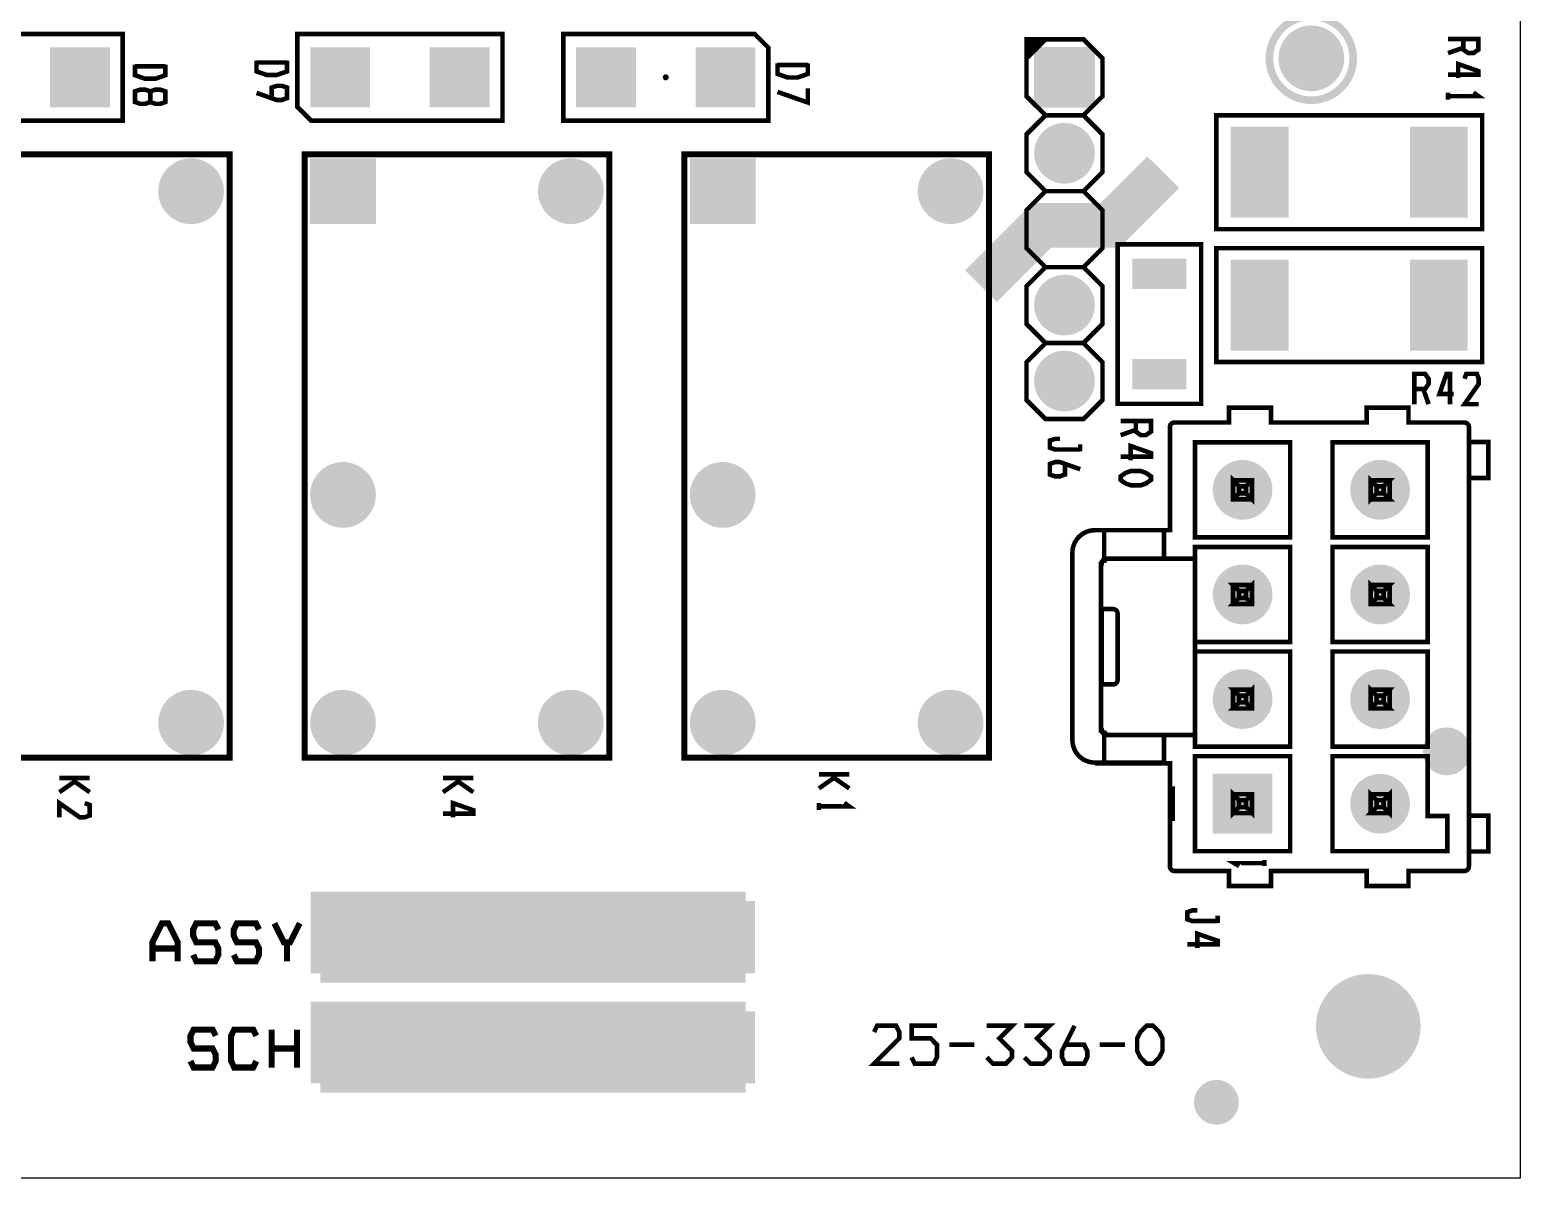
# Model space of a CAD drawing. Extents: x -5 to 112, y -5 to 71.
# Drawn here: x 61.92 to 111.76, y -5.08 to 33.34 of the extents above; entities that cross this region are included whole.
import ezdxf

# ---------------------------------------------------------------- set-up
doc = ezdxf.new("R2010")
doc.units = 0
doc.header["$MEASUREMENT"] = 0
doc.layers.get('0').update_dxf_attribs({"linetype": 'CONTINUOUS'})
for name, color, linetype in [('25-336-0_DRL', 6, 'CONTINUOUS'), ('25-336-0_SMT', 254, 'CONTINUOUS'), ('25-336-0_SST', 1, 'CONTINUOUS')]:
    doc.layers.add(name, color=color, linetype=linetype)

# ---------------------------------------------------------------- blocks, each defined once
blk = doc.blocks.new('ROUND_1')
at = {"const_width": 1.75006}
blk.add_lwpolyline([(-0.87503, 0, 1), (0.87503, 0, 1)], format="xyb", close=True, dxfattribs=at)
blk = doc.blocks.new('ROUND_31')
at = {"const_width": 0.8001}
blk.add_lwpolyline([(-0.40005, 0, 1), (0.40005, 0, 1)], format="xyb", close=True, dxfattribs=at)
blk = doc.blocks.new('ROUND_59')
at = {"const_width": 0.50038}
blk.add_lwpolyline([(-0.25019, 0, 1), (0.25019, 0, 1)], format="xyb", close=True, dxfattribs=at)
blk = doc.blocks.new('ROUND_75')
at = {"const_width": 0.54991}
blk.add_lwpolyline([(-0.274954, 0, 1), (0.274954, 0, 1)], format="xyb", close=True, dxfattribs=at)
blk = doc.blocks.new('ROUND_76')
at = {"const_width": 0.59944}
blk.add_lwpolyline([(-0.29972, 0, 1), (0.29972, 0, 1)], format="xyb", close=True, dxfattribs=at)
blk = doc.blocks.new('ROUND_81')
at = {"const_width": 0.10033}
blk.add_lwpolyline([(-0.050164, 0, 1), (0.050164, 0, 1)], format="xyb", close=True, dxfattribs=at)
blk = doc.blocks.new('RECTANGLE_13')
blk.add_solid([(0.9017, 0.508), (0.9017, -0.508), (-0.9017, 0.508), (-0.9017, -0.508)])
blk = doc.blocks.new('ROUND_14')
at = {"const_width": 1.016}
blk.add_lwpolyline([(-0.508, 0, 1), (0.508, 0, 1)], format="xyb", close=True, dxfattribs=at)
blk = doc.blocks.new('SQUARE_19')
blk.add_solid([(0.99949, 0.99949), (0.99949, -0.99949), (-0.99949, 0.99949), (-0.99949, -0.99949)])
blk = doc.blocks.new('ROUND_30')
at = {"const_width": 0.99949}
blk.add_lwpolyline([(-0.499744, 0, 1), (0.499744, 0, 1)], format="xyb", close=True, dxfattribs=at)
blk = doc.blocks.new('SQUARE_32')
blk.add_solid([(1.016, 1.016), (1.016, -1.016), (-1.016, 1.016), (-1.016, -1.016)])
blk = doc.blocks.new('ROUND_33')
at = {"const_width": 1.09982}
blk.add_lwpolyline([(-0.54991, 0, 1), (0.54991, 0, 1)], format="xyb", close=True, dxfattribs=at)
blk = doc.blocks.new('SQUARE_34')
blk.add_solid([(1.09982, 1.09982), (1.09982, -1.09982), (-1.09982, 1.09982), (-1.09982, -1.09982)])
blk = doc.blocks.new('RECTANGLE_43')
blk.add_solid([(0.9652, 1.524), (0.9652, -1.524), (-0.9652, 1.524), (-0.9652, -1.524)])
blk = doc.blocks.new('ROUND_70')
at = {"const_width": 0.7493}
blk.add_lwpolyline([(-0.37465, 0, 1), (0.37465, 0, 1)], format="xyb", close=True, dxfattribs=at)

msp = doc.modelspace()

# ---------------------------------------------------------------- linework, layer by layer
at = {"layer": '25-336-0_DRL'}
for p, q in [((111.76, 71.12), (111.76, -5.08)), ((111.76, -5.08), (-5.08, -5.08))]:
    msp.add_line(p, q, dxfattribs=at)
at = {"layer": '25-336-0_DRL', "const_width": 1.4986}
msp.add_lwpolyline([(99.822, 28.575), (98.044, 26.797), (95.758, 26.797), (93.726, 24.765)], dxfattribs=at)
at = {"layer": '25-336-0_SST'}
for points, const_width in [([(104.775, 33.78708, 0.4142136), (103.37292, 32.385)], 0.254), ([(106.17708, 32.385, 0.4142136), (104.775, 33.78708)], 0.254), ([(103.37292, 32.385, 0.4142136), (104.775, 30.98292)], 0.254), ([(104.775, 30.98292, 0.4142136), (106.17708, 32.385)], 0.254), ([(100.19538, 20.20062, 0.4142136), (100.04298, 20.04822)], 0.1524), ([(110.0455, 20.04822, 0.4142136), (109.8931, 20.20062)], 0.1524), ([(97.53854, 16.5989, 0.4142136), (96.78416, 15.84452)], 0.1524), ([(97.9932, 15.64894, 0.4142136), (97.84334, 15.49908)], 0.1524), ([(98.29546, 13.80998, 0.4142136), (98.1456, 13.95984)], 0.1524), ([(98.1456, 11.44016, 0.4142136), (98.29546, 11.59002)], 0.1524), ([(97.84334, 9.90092, 0.4142136), (97.9932, 9.75106)], 0.1524), ([(96.78416, 9.57834, 0.4142136), (97.53854, 8.82396)], 0.1524), ([(100.04552, 5.34924, 0.4142136), (100.19538, 5.19938)], 0.1524), ([(109.8931, 5.19938, 0.4142136), (110.04296, 5.34924)], 0.1524)]:
    msp.add_lwpolyline(points, format="xyb", dxfattribs=dict(at, const_width=const_width))
for points, const_width in [([(58.6232, 30.3022), (65.024, 30.3022), (65.024, 33.1978), (58.166, 33.1978), (58.166, 30.7594), (58.6232, 30.3022)], 0.1524), ([(71.3232, 30.3022), (77.724, 30.3022), (77.724, 33.1978), (70.866, 33.1978), (70.866, 30.7594), (71.3232, 30.3022)], 0.1524), ([(86.1568, 33.1978), (79.756, 33.1978), (79.756, 30.3022), (86.614, 30.3022), (86.614, 32.7406), (86.1568, 33.1978)], 0.1524), ([(97.155, 33.02), (97.79, 32.385), (97.79, 31.115), (97.155, 30.48), (95.885, 30.48), (95.25, 31.115), (95.25, 33.02), (97.155, 33.02)], 0.1524), ([(95.885, 33.02), (95.25, 32.385)], 0.1524), ([(95.885, 33.02), (95.25, 33.02), (95.25, 32.385)], 0.1524), ([(95.76308, 32.89808), (95.25, 32.89808)], 0.1524), ([(95.3516, 33.02), (95.3516, 32.4866)], 0.1524), ([(95.48876, 33.02), (95.48876, 32.62376)], 0.1524), ([(95.62592, 33.02), (95.62592, 32.76092)], 0.1524), ([(95.76308, 33.02), (95.76308, 32.89808)], 0.1524), ([(109.855, 33.0327), (109.855, 32.6771), (110.02518, 32.56026), (110.19536, 32.56026), (110.363, 32.6771), (110.363, 33.0327), (109.347, 33.0327)], 0.1524), ([(95.62592, 32.76092), (95.25, 32.76092)], 0.1524), ([(95.48876, 32.62376), (95.25, 32.62376)], 0.1524), ([(95.3516, 32.4866), (95.25, 32.4866)], 0.1524), ([(109.855, 32.73806), (109.347, 32.56026)], 0.1524), ([(65.43548, 32.17672), (65.43548, 31.82112), (65.7733, 31.70174), (66.11366, 31.70174), (66.45148, 31.82112), (66.45148, 32.17672)], 0.1524), ([(65.43548, 32.1183), (66.45148, 32.1183)], 0.1524), ([(69.49948, 32.30372), (69.49948, 31.94812), (69.8373, 31.82874), (70.17766, 31.82874), (70.51548, 31.94812), (70.51548, 32.30372)], 0.1524), ([(69.49948, 32.2453), (70.51548, 32.2453)], 0.1524), ([(86.92134, 32.2199), (86.92134, 31.8643), (87.25916, 31.74492), (87.59952, 31.74492), (87.93734, 31.8643), (87.93734, 32.2199)], 0.1524), ([(86.92134, 32.16148), (87.93734, 32.16148)], 0.1524), ([(109.68736, 31.72206), (109.68736, 32.1945), (110.363, 31.95828), (110.363, 31.8389), (109.347, 31.8389)], 0.1524), ([(65.94348, 30.9245), (66.11366, 30.86354), (66.2813, 30.86354), (66.45148, 30.9245), (66.45148, 31.2801), (66.2813, 31.33852), (66.11366, 31.33852), (65.94348, 31.2801), (65.94348, 30.9245), (65.7733, 30.86354), (65.60566, 30.86354), (65.43548, 30.9245), (65.43548, 31.2801), (65.60566, 31.33852), (65.7733, 31.33852), (65.94348, 31.2801)], 0.1524), ([(70.00748, 31.0515), (70.00748, 31.4071), (70.17766, 31.46552), (70.3453, 31.46552), (70.51548, 31.4071), (70.51548, 31.0515), (70.3453, 30.99054), (70.17766, 30.99054), (69.49948, 31.2293)], 0.1524), ([(86.92134, 31.26232), (87.93734, 30.90672), (87.93734, 31.3817)], 0.1524), ([(109.347, 31.0007), (109.347, 31.23946)], 0.1524), ([(109.347, 31.12008), (110.363, 31.12008), (110.19536, 31.23946)], 0.1524), ([(97.155, 30.48), (97.79, 29.845), (97.79, 28.575), (97.155, 27.94), (95.885, 27.94), (95.25, 28.575), (95.25, 29.845), (95.885, 30.48), (97.155, 30.48)], 0.1524), ([(101.7143, 30.48), (101.6, 30.48), (101.6, 26.67), (110.49, 26.67), (110.49, 30.48), (101.7143, 30.48)], 0.1524), ([(58.50382, 29.16936), (68.59524, 29.16936), (68.59524, 8.98906), (58.40476, 8.98906), (58.40476, 29.16936), (58.50382, 29.16936)], 0.20066), ([(71.20382, 29.16936), (81.29524, 29.16936), (81.29524, 8.98906), (71.10476, 8.98906), (71.10476, 29.16936), (71.20382, 29.16936)], 0.20066), ([(83.90382, 29.16936), (93.99524, 29.16936), (93.99524, 8.98906), (83.80476, 8.98906), (83.80476, 29.16936), (83.90382, 29.16936)], 0.20066), ([(97.155, 27.94), (97.79, 27.305), (97.79, 26.035), (97.155, 25.4), (95.885, 25.4), (95.25, 26.035), (95.25, 27.305), (95.885, 27.94), (97.155, 27.94)], 0.1524), ([(98.298, 26.162), (101.092, 26.162), (101.092, 20.828), (98.298, 20.828), (98.298, 26.162)], 0.1524), ([(101.7143, 26.035), (101.6, 26.035), (101.6, 22.225), (110.49, 22.225), (110.49, 26.035), (101.7143, 26.035)], 0.1524), ([(97.155, 25.4), (97.79, 24.765), (97.79, 23.495), (97.155, 22.86), (95.885, 22.86), (95.25, 23.495), (95.25, 24.765), (95.885, 25.4), (97.155, 25.4)], 0.1524), ([(97.155, 22.86), (97.79, 22.225), (97.79, 20.955), (97.155, 20.32), (95.885, 20.32), (95.25, 20.955), (95.25, 22.225), (95.885, 22.86), (97.155, 22.86)], 0.1524), ([(108.22178, 21.3233), (108.57738, 21.3233), (108.69676, 21.49348), (108.69676, 21.66366), (108.57738, 21.8313), (108.22178, 21.8313), (108.22178, 20.8153)], 0.1524), ([(109.53496, 21.15566), (109.05998, 21.15566), (109.2962, 21.8313), (109.41558, 21.8313), (109.41558, 20.8153)], 0.1524), ([(110.37316, 20.8153), (109.89818, 20.8153), (110.37316, 21.49348), (110.37316, 21.66366), (110.3122, 21.8313), (109.9566, 21.8313), (109.89818, 21.66366)], 0.1524), ([(108.51896, 21.3233), (108.69676, 20.8153)], 0.1524), ([(109.8931, 20.20062), (108.02366, 20.20062), (108.02366, 20.69846), (106.62412, 20.69846), (106.62412, 20.20062), (103.42626, 20.20062), (103.42626, 20.69846), (102.02418, 20.69846), (102.02418, 20.20062), (100.19538, 20.20062)], 0.1524), ([(98.90506, 20.25396), (98.90506, 19.89836), (99.0727, 19.77898), (99.24288, 19.77898), (99.41306, 19.89836), (99.41306, 20.25396), (98.39706, 20.25396)], 0.1524), ([(98.90506, 19.95678), (98.39706, 19.77898)], 0.1524), ([(100.04552, 20.04822), (100.04552, 16.5989), (99.9744, 16.5989), (99.84486, 16.5989), (99.84486, 15.64894)], 0.1524), ([(110.0455, 5.34924), (110.0455, 20.04822)], 0.1524), ([(96.37014, 19.65452), (96.19996, 19.65452), (96.02978, 19.5961), (96.02978, 19.35988), (96.19996, 19.29892), (97.04578, 19.29892)], 0.1524), ([(97.04578, 19.2405), (97.04578, 19.47672)], 0.1524), ([(98.73488, 18.94078), (98.73488, 19.41576), (99.41306, 19.177), (99.41306, 19.06016), (98.39706, 19.06016)], 0.1524), ([(100.88626, 16.36014), (104.06634, 16.36014), (104.06634, 19.54022), (100.88626, 19.54022), (100.88626, 16.36014)], 0.1524), ([(105.48366, 16.36014), (108.66374, 16.36014), (108.66374, 19.54022), (105.48366, 19.54022), (105.48366, 16.36014)], 0.1524), ([(110.0455, 19.55038), (110.6932, 19.55038), (110.6932, 18.34896), (110.0455, 18.34896)], 0.1524), ([(96.53778, 18.81632), (96.53778, 18.46072), (96.37014, 18.4023), (96.19996, 18.4023), (96.02978, 18.46072), (96.02978, 18.81632), (96.19996, 18.87728), (96.37014, 18.87728), (97.04578, 18.63852)], 0.1524), ([(98.39706, 18.39976), (98.5647, 18.5166), (98.73488, 18.57756), (99.0727, 18.57756), (99.24288, 18.5166), (99.41306, 18.39976), (99.41306, 18.28038), (99.24288, 18.161), (99.0727, 18.10258), (98.73488, 18.10258), (98.5647, 18.161), (98.39706, 18.28038), (98.39706, 18.39976)], 0.1524), ([(102.1588, 18.26768), (102.7938, 18.26768), (102.7938, 17.63268), (102.59314, 17.8308), (102.59314, 18.06702), (102.35692, 18.06702), (102.1588, 18.26768), (102.1588, 17.63268), (102.7938, 17.63268)], 0.1524), ([(106.95686, 18.06702), (106.95686, 17.8308), (106.7562, 17.63268), (106.7562, 18.26768), (106.95686, 18.06702), (107.19308, 18.06702), (107.3912, 18.26768), (106.7562, 18.26768)], 0.1524), ([(102.35692, 18.06702), (102.35692, 17.8308), (102.1588, 17.63268)], 0.1524), ([(102.59314, 18.06702), (102.7938, 18.26768)], 0.1524), ([(107.19308, 18.06702), (107.19308, 17.8308), (106.95686, 17.8308)], 0.1524), ([(107.3912, 18.26768), (107.3912, 17.63268)], 0.1524), ([(102.59314, 17.8308), (102.35692, 17.8308)], 0.1524), ([(107.19308, 17.8308), (107.3912, 17.63268), (106.7562, 17.63268)], 0.1524), ([(99.84486, 16.5989), (99.5553, 16.5989), (97.84588, 16.5989), (97.53854, 16.5989)], 0.1524), ([(97.84588, 16.5989), (97.84588, 15.64386)], 0.1524), ([(100.88626, 15.64894), (100.88626, 16.0401), (104.06634, 16.0401), (104.06634, 12.86002), (100.88626, 12.86002), (100.88626, 15.49908), (100.88626, 15.64894), (99.9744, 15.64894), (99.84486, 15.64894), (99.5553, 15.64894), (97.88906, 15.64894), (97.84588, 15.64386), (97.7392, 15.49908), (97.7392, 9.90092), (97.84334, 9.90092)], 0.1524), ([(105.48366, 12.86002), (108.66374, 12.86002), (108.66374, 16.0401), (105.48366, 16.0401), (105.48366, 12.86002)], 0.1524), ([(96.78416, 9.57834), (96.78416, 15.86738)], 0.1524), ([(96.78416, 15.84452), (96.78416, 9.55548)], 0.1524), ([(97.7392, 15.49908), (97.84334, 15.49908)], 0.1524), ([(102.35692, 14.5669), (102.35692, 14.33068), (102.1588, 14.13256), (102.7938, 14.13256), (102.7938, 14.76756), (102.59314, 14.5669), (102.35692, 14.5669), (102.1588, 14.76756), (102.7938, 14.76756)], 0.1524), ([(102.1588, 14.76756), (102.1588, 14.13256)], 0.1524), ([(102.59314, 14.5669), (102.59314, 14.33068), (102.35692, 14.33068)], 0.1524), ([(106.7562, 14.13256), (106.95686, 14.33068), (107.19308, 14.33068), (107.3912, 14.13256), (106.7562, 14.13256), (106.7562, 14.76756), (106.95686, 14.5669), (107.19308, 14.5669), (107.19308, 14.33068)], 0.1524), ([(107.19308, 14.5669), (107.3912, 14.76756), (106.7562, 14.76756)], 0.1524), ([(106.95686, 14.33068), (106.95686, 14.5669)], 0.1524), ([(107.3912, 14.76756), (107.3912, 14.13256)], 0.1524), ([(98.1456, 11.44016), (97.9932, 11.44016), (97.84334, 11.44016), (97.75952, 11.44016), (97.75952, 13.95984), (97.84334, 13.95984), (97.9932, 13.95984)], 0.1524), ([(97.9932, 13.95984), (98.1456, 13.95984)], 0.1524), ([(102.7938, 14.13256), (102.59314, 14.33068)], 0.1524), ([(98.29546, 13.80998), (98.29546, 11.59002)], 0.1524), ([(100.88626, 12.86002), (100.88626, 12.53998), (100.88626, 9.90092), (100.88626, 9.75106), (99.9744, 9.75106), (99.84486, 9.75106), (99.5553, 9.75106), (97.88906, 9.75106), (97.84588, 9.75614), (97.84588, 8.8011), (97.53854, 8.8011)], 0.1524), ([(100.88626, 9.75106), (100.88626, 9.3599), (104.06634, 9.3599), (104.06634, 12.53998), (100.88626, 12.53998)], 0.1524), ([(108.66374, 12.53998), (105.48366, 12.53998), (105.48366, 9.3599), (108.66374, 9.3599), (108.66374, 12.53998)], 0.1524), ([(102.35692, 11.06678), (102.35692, 10.8331), (102.1588, 10.63244), (102.7938, 10.63244), (102.7938, 11.26744), (102.59314, 11.06678), (102.35692, 11.06678), (102.1588, 11.26744), (102.7938, 11.26744)], 0.1524), ([(102.1588, 11.26744), (102.1588, 10.63244)], 0.1524), ([(102.59314, 11.06678), (102.59314, 10.8331), (102.35692, 10.8331)], 0.1524), ([(106.7562, 10.63244), (106.95686, 10.8331), (107.19308, 10.8331), (107.3912, 10.63244), (106.7562, 10.63244), (106.7562, 11.26744), (106.95686, 11.06678), (107.19308, 11.06678), (107.19308, 10.8331)], 0.1524), ([(107.19308, 11.06678), (107.3912, 11.26744), (106.7562, 11.26744)], 0.1524), ([(106.95686, 10.8331), (106.95686, 11.06678)], 0.1524), ([(107.3912, 11.26744), (107.3912, 10.63244)], 0.1524), ([(102.7938, 10.63244), (102.59314, 10.8331)], 0.1524), ([(97.7392, 9.90092), (97.84588, 9.75614)], 0.1524), ([(99.84486, 9.75106), (99.84486, 8.8011), (99.9744, 8.8011), (100.04552, 8.8011), (100.04552, 7.9502), (100.04552, 6.94944), (100.04552, 5.34924)], 0.1524), ([(100.88626, 5.85978), (104.06634, 5.85978), (104.06634, 9.03986), (100.88626, 9.03986), (100.88626, 5.85978)], 0.1524), ([(105.48366, 5.85978), (109.32414, 5.85978), (109.32414, 7.04088), (108.66374, 7.04088), (108.66374, 9.03986), (105.48366, 9.03986), (105.48366, 5.85978)], 0.1524), ([(89.32164, 8.4328), (88.30564, 8.4328)], 0.1524), ([(99.84486, 8.82396), (99.5553, 8.82396), (97.84588, 8.82396), (97.53854, 8.82396)], 0.1524), ([(99.84486, 8.8011), (99.5553, 8.8011), (97.84588, 8.8011)], 0.1524), ([(63.92164, 8.3058), (62.90564, 8.3058)], 0.1524), ([(62.90564, 7.83336), (63.41364, 8.18896), (63.92164, 7.83336)], 0.1524), ([(76.74864, 8.3058), (75.73264, 8.3058)], 0.1524), ([(75.73264, 7.83336), (76.24064, 8.18896), (76.74864, 7.83336)], 0.1524), ([(88.30564, 7.96036), (88.81364, 8.31596), (89.32164, 7.96036)], 0.1524), ([(100.04552, 6.94944), (100.14458, 6.94944), (100.14458, 7.9502), (100.04552, 7.9502)], 0.1524), ([(62.90564, 6.99516), (62.90564, 7.4676), (63.58382, 6.99516), (63.75146, 6.99516), (63.92164, 7.05358), (63.92164, 7.40918), (63.75146, 7.4676)], 0.1524), ([(76.07046, 6.99516), (76.07046, 7.4676), (76.74864, 7.23138), (76.74864, 7.112), (75.73264, 7.112)], 0.1524), ([(88.30564, 7.239), (88.30564, 7.47776)], 0.1524), ([(88.30564, 7.35838), (89.32164, 7.35838), (89.15146, 7.47776)], 0.1524), ([(102.1588, 7.76732), (102.7938, 7.76732), (102.7938, 7.13232), (102.59314, 7.33298), (102.59314, 7.56666), (102.35692, 7.56666), (102.1588, 7.76732), (102.1588, 7.13232), (102.35692, 7.33298), (102.35692, 7.56666)], 0.1524), ([(102.59314, 7.56666), (102.7938, 7.76732)], 0.1524), ([(107.3912, 7.13232), (106.7562, 7.13232), (106.95686, 7.33298), (107.19308, 7.33298), (107.3912, 7.13232), (107.3912, 7.76732), (107.19308, 7.56666), (106.95686, 7.56666), (106.7562, 7.76732), (106.7562, 7.13232)], 0.1524), ([(107.3912, 7.76732), (106.7562, 7.76732)], 0.1524), ([(106.95686, 7.56666), (106.95686, 7.33298)], 0.1524), ([(107.19308, 7.56666), (107.19308, 7.33298)], 0.1524), ([(102.1588, 7.13232), (102.7938, 7.13232)], 0.1524), ([(102.59314, 7.33298), (102.35692, 7.33298)], 0.1524), ([(110.0455, 5.84962), (110.6932, 5.84962), (110.6932, 7.05104), (110.0455, 7.05104)], 0.1524), ([(103.20782, 5.461), (102.19182, 5.461), (102.362, 5.3594)], 0.1524), ([(103.20782, 5.5626), (103.20782, 5.3594)], 0.1524), ([(100.19538, 5.19938), (102.02418, 5.19938), (102.02418, 4.699), (103.42626, 4.699), (103.42626, 5.19938), (106.62412, 5.19938), (106.62412, 4.699), (108.02366, 4.699), (108.02366, 5.19938), (109.8931, 5.19938)], 0.1524), ([(85.852, 4.191), (71.628, 4.191), (71.628, 1.778)], 0.635), ([(72.0725, 4.191), (72.0725, 1.778)], 0.635), ([(72.644, 4.191), (72.644, 1.778)], 0.635), ([(73.2155, 4.191), (73.2155, 1.778)], 0.635), ([(73.787, 4.191), (73.787, 1.778)], 0.635), ([(74.3585, 4.191), (74.3585, 1.778)], 0.635), ([(74.93, 4.191), (74.93, 1.778)], 0.635), ([(75.5015, 4.191), (75.5015, 1.778)], 0.635), ([(76.073, 4.191), (76.073, 1.778)], 0.635), ([(76.6445, 4.191), (76.6445, 1.778)], 0.635), ([(77.216, 4.191), (77.216, 1.778)], 0.635), ([(77.7875, 4.191), (77.7875, 1.778)], 0.635), ([(78.359, 4.191), (78.359, 1.778)], 0.635), ([(78.9305, 4.191), (78.9305, 1.778)], 0.635), ([(79.502, 4.191), (79.502, 1.778)], 0.635), ([(80.0735, 4.191), (80.0735, 1.778)], 0.635), ([(80.645, 4.191), (80.645, 1.778)], 0.635), ([(81.2165, 4.191), (81.2165, 1.778)], 0.635), ([(81.788, 4.191), (81.788, 1.778)], 0.635), ([(82.3595, 4.191), (82.3595, 1.778)], 0.635), ([(82.931, 4.191), (82.931, 1.778)], 0.635), ([(83.5025, 4.191), (83.5025, 1.778)], 0.635), ([(84.074, 4.191), (84.074, 1.778)], 0.635), ([(84.6455, 4.191), (84.6455, 1.778)], 0.635), ([(85.217, 4.191), (85.217, 1.778)], 0.635), ([(85.7885, 4.191), (85.7885, 1.778)], 0.635), ([(85.852, 4.191), (85.852, 1.778)], 0.635), ([(85.852, 3.937), (71.628, 3.937)], 0.635), ([(66.8655, 2.17932), (66.8655, 2.81432), (66.548, 3.44932), (66.33718, 3.44932), (66.01968, 2.81432), (66.01968, 2.17932)], 0.2032), ([(68.2244, 3.2385), (68.11772, 3.44932), (67.48272, 3.44932), (67.37858, 3.2385), (67.37858, 3.02768), (67.48272, 2.81432), (68.11772, 2.81432), (68.2244, 2.6035), (68.2244, 2.39268), (68.11772, 2.17932), (67.48272, 2.17932), (67.37858, 2.39268)], 0.2032), ([(69.5833, 3.2385), (69.47662, 3.44932), (68.84162, 3.44932), (68.73748, 3.2385), (68.73748, 3.02768), (68.84162, 2.81432), (69.47662, 2.81432), (69.5833, 2.6035), (69.5833, 2.39268), (69.47662, 2.17932), (68.84162, 2.17932), (68.73748, 2.39268)], 0.2032), ([(70.9422, 3.44932), (70.6247, 2.81432), (70.41388, 2.81432), (70.09638, 3.44932)], 0.2032), ([(85.852, 3.3655), (71.628, 3.3655)], 0.635), ([(100.965, 3.87858), (100.79482, 3.87858), (100.62464, 3.81762), (100.62464, 3.5814), (100.79482, 3.52298), (101.64064, 3.52298)], 0.1524), ([(101.64064, 3.46202), (101.64064, 3.70078)], 0.1524), ([(85.852, 2.794), (71.628, 2.794)], 0.635), ([(100.965, 2.62382), (100.965, 3.0988), (101.64064, 2.86258), (101.64064, 2.7432), (100.62464, 2.7432)], 0.1524), ([(66.8655, 2.6035), (66.01968, 2.6035)], 0.2032), ([(70.51802, 2.17932), (70.51802, 2.81432)], 0.2032), ([(85.852, 2.2225), (71.628, 2.2225)], 0.635), ([(85.852, 1.778), (71.628, 1.778)], 0.635), ([(85.852, 0.508), (71.628, 0.508), (71.628, -1.905)], 0.635), ([(85.852, 0.254), (71.628, 0.254)], 0.635), ([(72.0725, 0.508), (72.0725, -1.905)], 0.635), ([(72.644, 0.508), (72.644, -1.905)], 0.635), ([(73.2155, 0.508), (73.2155, -1.905)], 0.635), ([(73.787, 0.508), (73.787, -1.905)], 0.635), ([(74.3585, 0.508), (74.3585, -1.905)], 0.635), ([(74.93, 0.508), (74.93, -1.905)], 0.635), ([(75.5015, 0.508), (75.5015, -1.905)], 0.635), ([(76.073, 0.508), (76.073, -1.905)], 0.635), ([(76.6445, 0.508), (76.6445, -1.905)], 0.635), ([(77.216, 0.508), (77.216, -1.905)], 0.635), ([(77.7875, 0.508), (77.7875, -1.905)], 0.635), ([(78.359, 0.508), (78.359, -1.905)], 0.635), ([(78.9305, 0.508), (78.9305, -1.905)], 0.635), ([(79.502, 0.508), (79.502, -1.905)], 0.635), ([(80.0735, 0.508), (80.0735, -1.905)], 0.635), ([(80.645, 0.508), (80.645, -1.905)], 0.635), ([(81.2165, 0.508), (81.2165, -1.905)], 0.635), ([(81.788, 0.508), (81.788, -1.905)], 0.635), ([(82.3595, 0.508), (82.3595, -1.905)], 0.635), ([(82.931, 0.508), (82.931, -1.905)], 0.635), ([(83.5025, 0.508), (83.5025, -1.905)], 0.635), ([(84.074, 0.508), (84.074, -1.905)], 0.635), ([(84.6455, 0.508), (84.6455, -1.905)], 0.635), ([(85.217, 0.508), (85.217, -1.905)], 0.635), ([(85.7885, 0.508), (85.7885, -1.905)], 0.635), ([(85.852, 0.508), (85.852, -1.905)], 0.635), ([(85.852, -0.3175), (71.628, -0.3175)], 0.635), ([(90.9955, -1.24968), (90.14968, -1.24968), (90.9955, -0.40132), (90.9955, -0.1905), (90.88882, 0.02032), (90.25382, 0.02032), (90.14968, -0.1905)], 0.1524), ([(91.40698, -1.03632), (91.51112, -1.24968), (92.14612, -1.24968), (92.2528, -1.03632), (92.2528, -0.61468), (92.04198, -0.40132), (91.40698, -0.40132), (91.40698, 0.02032), (92.2528, 0.02032)], 0.1524), ([(93.92158, -1.03632), (94.1324, -1.24968), (94.55658, -1.24968), (94.7674, -1.03632), (94.7674, -0.8255), (94.34322, -0.40132), (94.7674, 0.02032), (93.92158, 0.02032)], 0.1524), ([(95.17888, -1.03632), (95.3897, -1.24968), (95.81388, -1.24968), (96.0247, -1.03632), (96.0247, -0.8255), (95.60052, -0.40132), (96.0247, 0.02032), (95.17888, 0.02032)], 0.1524), ([(96.54032, -0.61468), (97.17532, -0.61468), (97.282, -0.8255), (97.282, -1.03632), (97.17532, -1.24968), (96.54032, -1.24968), (96.43618, -1.03632), (96.43618, -0.8255), (96.85782, 0.02032)], 0.1524), ([(99.26828, -1.24968), (99.05492, -1.03632), (98.95078, -0.8255), (98.95078, -0.40132), (99.05492, -0.1905), (99.26828, 0.02032), (99.4791, 0.02032), (99.68992, -0.1905), (99.7966, -0.40132), (99.7966, -0.8255), (99.68992, -1.03632), (99.4791, -1.24968), (99.26828, -1.24968)], 0.1524), ([(68.1355, -0.3175), (68.02882, -0.10668), (67.39382, -0.10668), (67.28968, -0.3175), (67.28968, -0.52832), (67.39382, -0.74168), (68.02882, -0.74168), (68.1355, -0.9525), (68.1355, -1.16332), (68.02882, -1.37668), (67.39382, -1.37668), (67.28968, -1.16332)], 0.2032), ([(69.4944, -1.16332), (69.38772, -1.37668), (68.75272, -1.37668), (68.64858, -1.16332), (68.64858, -0.3175), (68.75272, -0.10668), (69.38772, -0.10668), (69.4944, -0.3175)], 0.2032), ([(70.00748, -1.37668), (70.00748, -0.10668)], 0.2032), ([(70.8533, -1.37668), (70.8533, -0.10668)], 0.2032), ([(70.8533, -0.74168), (70.00748, -0.74168)], 0.2032), ([(85.852, -0.889), (71.628, -0.889)], 0.635), ([(93.5101, -0.61468), (92.66428, -0.61468)], 0.1524), ([(98.5393, -0.61468), (97.69348, -0.61468)], 0.1524), ([(85.852, -1.4605), (71.628, -1.4605)], 0.635), ([(85.852, -1.905), (71.628, -1.905)], 0.635)]:
    msp.add_lwpolyline(points, dxfattribs=dict(at, const_width=const_width))

# ---------------------------------------------------------------- block references
at = {"layer": '25-336-0_DRL'}
for name, p in [('ROUND_59', (104.775, 32.385)), ('ROUND_75', (96.52, 31.75)), ('ROUND_81', (83.185, 31.75)), ('ROUND_75', (96.52, 29.21)), ('ROUND_59', (67.31, 27.94)), ('ROUND_59', (72.39, 27.94)), ('ROUND_59', (80.01, 27.94)), ('ROUND_59', (85.09, 27.94)), ('ROUND_59', (92.71, 27.94)), ('ROUND_75', (96.52, 24.13)), ('ROUND_75', (96.52, 21.59)), ('ROUND_59', (102.4763, 17.95018)), ('ROUND_59', (107.0737, 17.95018)), ('ROUND_76', (72.39, 17.78)), ('ROUND_76', (85.09, 17.78)), ('ROUND_59', (102.4763, 14.45006)), ('ROUND_59', (107.0737, 14.45006)), ('ROUND_59', (102.4763, 10.94994)), ('ROUND_59', (107.0737, 10.94994)), ('ROUND_76', (67.31, 10.16)), ('ROUND_76', (72.39, 10.16)), ('ROUND_76', (80.01, 10.16)), ('ROUND_76', (85.09, 10.16)), ('ROUND_76', (92.71, 10.16)), ('ROUND_31', (109.30382, 9.19988)), ('ROUND_59', (102.4763, 7.44982)), ('ROUND_59', (107.0737, 7.44982)), ('ROUND_1', (106.68, 0))]:
    msp.add_blockref(name, p, dxfattribs=at)
at = {"layer": '25-336-0_SMT'}
for name, p in [('ROUND_33', (104.775, 32.385)), ('SQUARE_19', (63.59398, 31.75)), ('SQUARE_19', (72.29602, 31.75)), ('SQUARE_19', (76.29398, 31.75)), ('SQUARE_19', (81.18602, 31.75)), ('SQUARE_19', (85.18398, 31.75)), ('SQUARE_32', (96.52, 31.75)), ('ROUND_14', (96.52, 29.21)), ('RECTANGLE_43', (103.0478, 28.575)), ('RECTANGLE_43', (109.0422, 28.575)), ('ROUND_33', (67.31, 27.94)), ('SQUARE_34', (72.39, 27.94)), ('ROUND_33', (80.01, 27.94)), ('SQUARE_34', (85.09, 27.94)), ('ROUND_33', (92.71, 27.94)), ('RECTANGLE_13', (99.695, 25.1714)), ('RECTANGLE_43', (103.0478, 24.13)), ('RECTANGLE_43', (109.0422, 24.13)), ('ROUND_14', (96.52, 24.13)), ('ROUND_14', (96.52, 21.59)), ('RECTANGLE_13', (99.695, 21.8186)), ('ROUND_30', (102.4763, 17.95018)), ('ROUND_30', (107.0737, 17.95018)), ('ROUND_33', (72.39, 17.78)), ('ROUND_33', (85.09, 17.78)), ('ROUND_30', (102.4763, 14.45006)), ('ROUND_30', (107.0737, 14.45006)), ('ROUND_30', (102.4763, 10.94994)), ('ROUND_30', (107.0737, 10.94994)), ('ROUND_33', (67.31, 10.16)), ('ROUND_33', (72.39, 10.16)), ('ROUND_33', (80.01, 10.16)), ('ROUND_33', (85.09, 10.16)), ('ROUND_33', (92.71, 10.16)), ('SQUARE_19', (102.4763, 7.44982)), ('ROUND_30', (107.0737, 7.44982)), ('ROUND_70', (101.6, -2.54))]:
    msp.add_blockref(name, p, dxfattribs=at)

doc.saveas('drawing.dxf')
